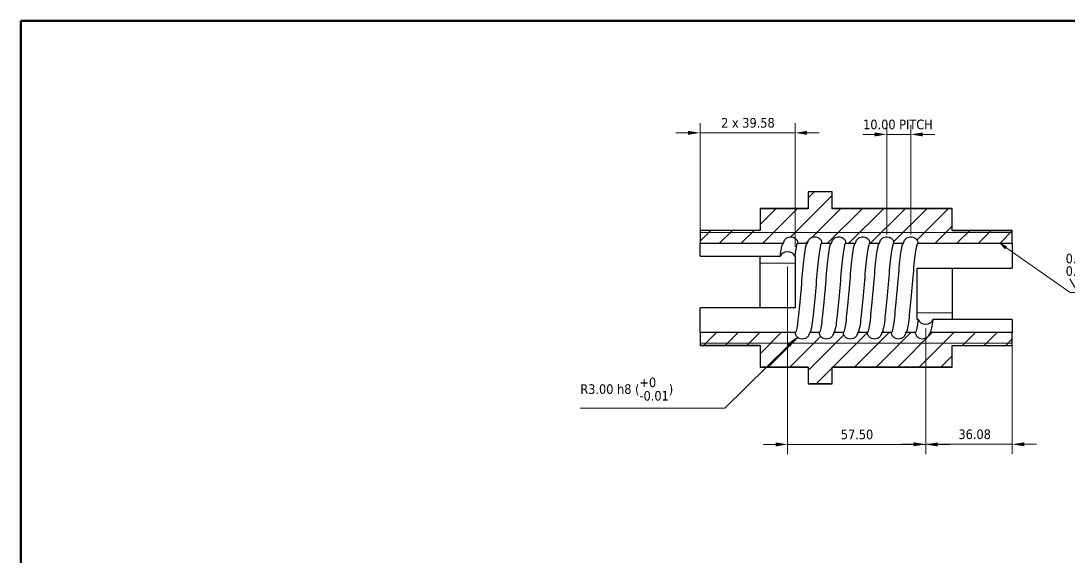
# Model space of a CAD drawing. Header units: millimetres. Extents: x 20 to 3976, y -153 to 574.
# Drawn here: x 20 to 456.3, y 350.8 to 574 of the extents above; entities that cross this region are included whole.
import ezdxf

# ---------------------------------------------------------------- set-up
doc = ezdxf.new("R2010")
doc.units = ezdxf.units.MM
doc.header["$LTSCALE"] = 2
for name, color, linetype, lineweight in [('Border (ISO)', 7, 'Continuous', 50), ('Dimension (ISO)', 7, 'Continuous', 13), ('Hatch (ISO)', 7, 'Continuous', 13), ('Symbol (ISO)', 7, 'Continuous', 13), ('Visible (ISO)', 7, 'Continuous', 25), ('Visible Narrow (ISO)', 7, 'Continuous', 13)]:
    doc.layers.add(name, color=color, linetype=linetype, lineweight=lineweight)
doc.styles.add('Note Text (ISO)', font='tahoma.ttf')
doc.styles.add('Text Style68', font='AIGDT___.TTF')
doc.dimstyles.new('Main Standard', dxfattribs={"dimscale": 2, "dimtxt": 2, "dimasz": 2.5, "dimexe": 2, "dimexo": 2, "dimgap": 1, "dimtad": 1, "dimtih": 1, "dimtoh": 1, "dimrnd": 1e-08, "dimzin": 4, "dimdsep": 46, "dimtxsty": 'Note Text (ISO)', "dimcen": 0.09, "dimdle": 10, "dimclrd": 256, "dimclre": 256, "dimclrt": 256, "dimadec": 0, "dimazin": 3, "dimtfac": 1, "dimtmove": 0, "dimatfit": 3, "dimldrblk": 'Filled-1', "dimfxl": 1, "dimtolj": 1, "dimlwd": -1, "dimlwe": -1, "dimarcsym": 0})

# ---------------------------------------------------------------- blocks, each defined once
blk = doc.blocks.new('Borders 1')
at = {"layer": 'Border (ISO)'}
for p, q in [((10, 287), (410, 287)), ((10, 10), (10, 287))]:
    blk.add_line(p, q, dxfattribs=at)
blk = doc.blocks.new('*D8')
at = {"layer": 'Defpoints', "color": 0, "transparency": 16777216}
for p in [(339.09, 475.77), (396.59, 449.89), (396.59, 397.65)]:
    blk.add_point(p, dxfattribs=at)
at = {"layer": 'Dimension (ISO)', "transparency": 16777216}
for p, q in [((339.09, 471.77), (339.09, 393.65)), ((396.59, 445.89), (396.59, 393.65)), ((334.09, 397.65), (329.09, 397.65)), ((339.09, 397.65), (344.09, 397.65)), ((344.09, 397.65), (391.59, 397.65)), ((396.59, 397.65), (391.59, 397.65)), ((401.59, 397.65), (406.59, 397.65))]:
    blk.add_line(p, q, dxfattribs=at)
for points in [[(334.09, 398.48), (334.09, 396.81), (339.09, 397.65)], [(401.59, 398.48), (401.59, 396.81), (396.59, 397.65)]]:
    blk.add_solid(points, dxfattribs=at)
at = {"layer": 'Dimension (ISO)', "transparency": 16777216, "insert": (361.27, 403.81), "char_height": 4, "attachment_point": 1, "style": 'Note Text (ISO)'}
blk.add_mtext('\\A1;57.50', dxfattribs=at)
blk = doc.blocks.new('Filled-1')
at = {"color": 0}
for p, q in [((0, 0), (-1, 0.167)), ((-1, 0.167), (-1, -0.167)), ((-1, 0), (0, 0)), ((-1, -0.167), (0, 0))]:
    blk.add_line(p, q, dxfattribs=at)
at = {"color": 0, "flags": 128}
blk.add_lwpolyline([(-1, -0.167), (0, 0), (-1, 0.167), (-1, -0.167)], dxfattribs=at)
at = {"color": 0}
blk.add_solid([(-1, -0.167), (0, 0), (-1, 0.167), (-1, -0.167)], dxfattribs=at)
blk = doc.blocks.new('*D9')
at = {"layer": 'Defpoints', "color": 0, "transparency": 16777216}
for p in [(342.24, 527.4), (302.66, 481.43), (342.24, 475.98)]:
    blk.add_point(p, dxfattribs=at)
at = {"layer": 'Dimension (ISO)', "transparency": 16777216}
for p, q in [((302.66, 485.43), (302.66, 531.4)), ((342.24, 479.98), (342.24, 531.4)), ((297.66, 527.4), (292.66, 527.4)), ((302.66, 527.4), (307.66, 527.4)), ((307.66, 527.4), (337.24, 527.4)), ((342.24, 527.4), (337.24, 527.4)), ((347.24, 527.4), (352.24, 527.4))]:
    blk.add_line(p, q, dxfattribs=at)
for points in [[(297.66, 528.23), (297.66, 526.57), (302.66, 527.4)], [(347.24, 528.23), (347.24, 526.57), (342.24, 527.4)]]:
    blk.add_solid(points, dxfattribs=at)
at = {"layer": 'Dimension (ISO)', "transparency": 16777216, "insert": (311.45, 533.58), "char_height": 4, "attachment_point": 1, "style": 'Note Text (ISO)'}
blk.add_mtext('\\A1;\\fTahoma|b0|i0;2 x\\fTahoma|b0|i0; 39.58', dxfattribs=at)
blk = doc.blocks.new('*D20')
at = {"layer": 'Defpoints', "color": 0, "transparency": 16777216}
for p in [(396.59, 449.89), (432.66, 444.23), (432.66, 397.7)]:
    blk.add_point(p, dxfattribs=at)
at = {"layer": 'Dimension (ISO)', "transparency": 16777216}
for p, q in [((396.59, 445.89), (396.59, 393.7)), ((432.66, 440.23), (432.66, 393.7)), ((391.59, 397.7), (386.59, 397.7)), ((396.59, 397.7), (401.59, 397.7)), ((401.59, 397.7), (427.66, 397.7)), ((432.66, 397.7), (427.66, 397.7)), ((437.66, 397.7), (442.66, 397.7))]:
    blk.add_line(p, q, dxfattribs=at)
for points in [[(391.59, 398.54), (391.59, 396.87), (396.59, 397.7)], [(437.66, 398.54), (437.66, 396.87), (432.66, 397.7)]]:
    blk.add_solid(points, dxfattribs=at)
at = {"layer": 'Dimension (ISO)', "transparency": 16777216, "insert": (410.24, 403.89), "char_height": 4, "attachment_point": 1, "style": 'Note Text (ISO)'}
blk.add_mtext('\\A1;36.08', dxfattribs=at)
blk = doc.blocks.new('Surface Texture Identifier1')
at = {"layer": 'Symbol (ISO)'}
for p, q in [((215.01, 239.85), (213.78, 240.71)), ((215.15, 240.05), (213.78, 240.71)), ((213.78, 240.71), (214.86, 239.64)), ((214.86, 239.64), (215.15, 240.05)), ((215.01, 239.85), (228.36, 230.48)), ((229.95, 230.49), (233.64, 236.89)), ((228.33, 233.29), (229.95, 230.49)), ((228.36, 230.48), (231.54, 230.48))]:
    blk.add_line(p, q, dxfattribs=at)
at = {"layer": 'Symbol (ISO)', "flags": 128}
blk.add_lwpolyline([(215.15, 240.05), (213.78, 240.71), (214.86, 239.64), (215.15, 240.05)], dxfattribs=at)
at = {"layer": 'Symbol (ISO)'}
blk.add_solid([(215.15, 240.05), (213.78, 240.71), (214.86, 239.64), (215.15, 240.05)], dxfattribs=at)
at = {"layer": 'Symbol (ISO)', "attachment_point": 7}
for s, insert, char_height, style in [('0.4', (227.43, 236.49), 2, 'Note Text (ISO)'), ('0.2', (227.43, 233.89), 2, 'Note Text (ISO)'), ('b', (232.24, 231.29), 1.2, 'Text Style68')]:
    blk.add_mtext(s, dxfattribs=dict(at, insert=insert, char_height=char_height, style=style))
blk = doc.blocks.new('*D32')
at = {"layer": 'Defpoints', "color": 0, "transparency": 16777216}
for p in [(390.4, 526.74), (380.4, 481.12), (390.4, 481.12)]:
    blk.add_point(p, dxfattribs=at)
at = {"layer": 'Dimension (ISO)', "transparency": 16777216}
for p, q in [((380.4, 485.12), (380.4, 530.74)), ((390.4, 485.12), (390.4, 530.74)), ((375.4, 526.74), (370.4, 526.74)), ((380.4, 526.74), (390.4, 526.74)), ((395.4, 526.74), (400.4, 526.74))]:
    blk.add_line(p, q, dxfattribs=at)
for points in [[(375.4, 527.58), (375.4, 525.91), (380.4, 526.74)], [(395.4, 527.58), (395.4, 525.91), (390.4, 526.74)]]:
    blk.add_solid(points, dxfattribs=at)
at = {"layer": 'Dimension (ISO)', "transparency": 16777216, "insert": (370.55, 532.91), "char_height": 4, "attachment_point": 1, "style": 'Note Text (ISO)'}
blk.add_mtext('\\A1;\\fTahoma|b0|i0;10.00 \\fTahoma|b0|i0;PITCH', dxfattribs=at)
blk = doc.blocks.new('*D36')
at = {"layer": 'Defpoints', "color": 0, "transparency": 16777216}
for p in [(343.14, 442.44), (345.27, 444.54)]:
    blk.add_point(p, dxfattribs=at)
at = {"layer": 'Dimension (ISO)', "transparency": 16777216}
for p, q in [((313.04, 412.74), (339.58, 438.92)), ((252.84, 412.74), (313.04, 412.74))]:
    blk.add_line(p, q, dxfattribs=at)
blk.add_solid([(338.99, 439.52), (340.16, 438.33), (343.14, 442.44)], dxfattribs=at)
at = {"layer": 'Dimension (ISO)', "transparency": 16777216, "insert": (252.84, 425.51), "char_height": 4, "attachment_point": 1, "style": 'Note Text (ISO)'}
blk.add_mtext('\\A1;R3.00 h8 (\\S+0^ -0.01;)', dxfattribs=at)

msp = doc.modelspace()

# ---------------------------------------------------------------- hatches: boundary and pattern name
at = {"layer": 'Hatch (ISO)'}
h = msp.add_hatch(dxfattribs=at)
h.set_pattern_fill('ANSI31', color=256, scale=50.8, style=0)
h.set_pattern_definition([(45, (0, 0), (-4.49013, 4.49013), [])])
edge = h.paths.add_edge_path()
edge.add_line((357.66, 502.8239), (347.66, 502.8239))
edge.add_line((347.66, 502.8239), (347.66, 495.8225))
edge.add_line((347.66, 495.8225), (327.66, 495.8225))
edge.add_line((327.66, 495.8225), (327.66, 486.7844))
edge.add_line((327.66, 486.7844), (302.66, 486.7844))
edge.add_line((302.66, 486.7844), (302.66, 481.4162))
edge.add_line((302.66, 481.4162), (337.4126, 481.4162))
edge.add_spline(control_points=[(337.4126, 481.4162), (337.4418, 481.7165), (337.5161, 482.0108), (337.7503, 482.5668), (337.9086, 482.8254), (338.354, 483.3535), (338.6606, 483.5991), (339.3516, 483.9594), (339.7293, 484.0703), (340.5072, 484.1411), (340.8999, 484.1), (341.6485, 483.8693), (341.9971, 483.6815), (342.6031, 483.1828), (342.8546, 482.8763), (343.2258, 482.1848), (343.3421, 481.8063), (343.3826, 481.4162)], knot_values=[-0.88525654, -0.88525654, -0.88525654, -0.88525654, -0.79471604, -0.79471604, -0.70424015, -0.70424015, -0.58745984, -0.58745984, -0.47044903, -0.47044903, -0.35310264, -0.35310264, -0.23544815, -0.23544815, -0.11765453, -0.11765453, 0, 0, 0, 0], degree=3, periodic=0)
edge.add_line((343.3826, 481.4162), (347.4126, 481.4162))
edge.add_spline(control_points=[(347.4126, 481.4162), (347.4418, 481.7165), (347.5161, 482.0108), (347.7503, 482.5668), (347.9086, 482.8254), (348.354, 483.3535), (348.6606, 483.5991), (349.3516, 483.9594), (349.7293, 484.0703), (350.5072, 484.1411), (350.8999, 484.1), (351.6485, 483.8693), (351.9971, 483.6815), (352.6031, 483.1828), (352.8546, 482.8763), (353.2258, 482.1848), (353.3421, 481.8063), (353.3826, 481.4162)], knot_values=[-0.88525654, -0.88525654, -0.88525654, -0.88525654, -0.79471604, -0.79471604, -0.70424015, -0.70424015, -0.58745984, -0.58745984, -0.47044903, -0.47044903, -0.35310264, -0.35310264, -0.23544815, -0.23544815, -0.11765453, -0.11765453, 0, 0, 0, 0], degree=3, periodic=0)
edge.add_line((353.3826, 481.4162), (357.4126, 481.4162))
edge.add_spline(control_points=[(357.4126, 481.4162), (357.4418, 481.7165), (357.5161, 482.0108), (357.7503, 482.5668), (357.9086, 482.8254), (358.354, 483.3535), (358.6606, 483.5991), (359.3516, 483.9594), (359.7293, 484.0703), (360.5072, 484.1411), (360.8999, 484.1), (361.6485, 483.8693), (361.9971, 483.6815), (362.6031, 483.1828), (362.8546, 482.8763), (363.2258, 482.1848), (363.3421, 481.8063), (363.3826, 481.4162)], knot_values=[-0.88525654, -0.88525654, -0.88525654, -0.88525654, -0.79471604, -0.79471604, -0.70424015, -0.70424015, -0.58745984, -0.58745984, -0.47044903, -0.47044903, -0.35310264, -0.35310264, -0.23544815, -0.23544815, -0.11765453, -0.11765453, 0, 0, 0, 0], degree=3, periodic=0)
edge.add_line((363.3826, 481.4162), (367.4126, 481.4162))
edge.add_spline(control_points=[(367.4126, 481.4162), (367.4418, 481.7165), (367.5161, 482.0108), (367.7503, 482.5668), (367.9086, 482.8254), (368.354, 483.3535), (368.6606, 483.5991), (369.3516, 483.9594), (369.7293, 484.0703), (370.5072, 484.1411), (370.8999, 484.1), (371.6485, 483.8693), (371.9971, 483.6815), (372.6031, 483.1828), (372.8546, 482.8763), (373.2258, 482.1848), (373.3421, 481.8063), (373.3826, 481.4162)], knot_values=[-0.88525654, -0.88525654, -0.88525654, -0.88525654, -0.79471604, -0.79471604, -0.70424015, -0.70424015, -0.58745984, -0.58745984, -0.47044903, -0.47044903, -0.35310264, -0.35310264, -0.23544815, -0.23544815, -0.11765453, -0.11765453, 0, 0, 0, 0], degree=3, periodic=0)
edge.add_line((373.3826, 481.4162), (377.4126, 481.4162))
edge.add_spline(control_points=[(377.4126, 481.4162), (377.4418, 481.7165), (377.5161, 482.0108), (377.7503, 482.5668), (377.9086, 482.8254), (378.354, 483.3535), (378.6606, 483.5991), (379.3516, 483.9594), (379.7293, 484.0703), (380.5072, 484.1411), (380.8999, 484.1), (381.6485, 483.8693), (381.9971, 483.6815), (382.6031, 483.1828), (382.8546, 482.8763), (383.2258, 482.1848), (383.3421, 481.8063), (383.3826, 481.4162)], knot_values=[-0.88525654, -0.88525654, -0.88525654, -0.88525654, -0.79471604, -0.79471604, -0.70424015, -0.70424015, -0.58745984, -0.58745984, -0.47044903, -0.47044903, -0.35310264, -0.35310264, -0.23544815, -0.23544815, -0.11765453, -0.11765453, 0, 0, 0, 0], degree=3, periodic=0)
edge.add_line((383.3826, 481.4162), (387.4126, 481.4162))
edge.add_spline(control_points=[(387.4126, 481.4162), (387.4418, 481.7165), (387.5161, 482.0108), (387.7503, 482.5668), (387.9086, 482.8254), (388.354, 483.3535), (388.6606, 483.5991), (389.3516, 483.9594), (389.7293, 484.0703), (390.5072, 484.1411), (390.8999, 484.1), (391.6485, 483.8693), (391.9971, 483.6815), (392.6031, 483.1828), (392.8546, 482.8763), (393.2258, 482.1848), (393.3421, 481.8063), (393.3826, 481.4162)], knot_values=[-0.88525654, -0.88525654, -0.88525654, -0.88525654, -0.79471604, -0.79471604, -0.70424015, -0.70424015, -0.58745984, -0.58745984, -0.47044903, -0.47044903, -0.35310264, -0.35310264, -0.23544815, -0.23544815, -0.11765453, -0.11765453, 0, 0, 0, 0], degree=3, periodic=0)
edge.add_line((393.3826, 481.4162), (432.66, 481.4162))
edge.add_line((432.66, 481.4162), (432.66, 486.7844))
edge.add_line((432.66, 486.7844), (407.66, 486.7844))
edge.add_line((407.66, 486.7844), (407.66, 495.8225))
edge.add_line((407.66, 495.8225), (357.66, 495.8225))
edge.add_line((357.66, 495.8225), (357.66, 502.8239))
edge = h.paths.add_edge_path()
edge.add_line((347.66, 422.8372), (357.66, 422.8372))
edge.add_line((357.66, 422.8372), (357.66, 429.8387))
edge.add_line((357.66, 429.8387), (407.66, 429.8387))
edge.add_line((407.66, 429.8387), (407.66, 438.8767))
edge.add_line((407.66, 438.8767), (432.66, 438.8767))
edge.add_line((432.66, 438.8767), (432.66, 444.2449))
edge.add_line((432.66, 444.2449), (398.2574, 444.2449))
edge.add_spline(control_points=[(398.2574, 444.2449), (398.2231, 443.8913), (398.1261, 443.5466), (397.8011, 442.8769), (397.5645, 442.5634), (396.9842, 442.0445), (396.6459, 441.8442), (395.9107, 441.5842), (395.5208, 441.5274), (394.7398, 441.5664), (394.3563, 441.6623), (393.6469, 441.996), (393.3278, 442.2309), (392.7976, 442.8099), (392.5915, 443.1485), (392.37, 443.7517), (392.3133, 443.9963), (392.2875, 444.2449)], knot_values=[-0.88530356, -0.88530356, -0.88530356, -0.88530356, -0.77870423, -0.77870423, -0.66196408, -0.66196408, -0.54511825, -0.54511825, -0.42799011, -0.42799011, -0.31052004, -0.31052004, -0.19278696, -0.19278696, -0.07500658, -0.07500658, 0, 0, 0, 0], degree=3, periodic=0)
edge.add_line((392.2875, 444.2449), (388.2574, 444.2449))
edge.add_spline(control_points=[(388.2574, 444.2449), (388.2231, 443.8913), (388.1261, 443.5466), (387.8011, 442.8769), (387.5645, 442.5634), (386.9842, 442.0445), (386.6459, 441.8442), (385.9107, 441.5842), (385.5208, 441.5274), (384.7398, 441.5664), (384.3563, 441.6623), (383.6469, 441.996), (383.3278, 442.2309), (382.7976, 442.8099), (382.5915, 443.1485), (382.37, 443.7517), (382.3133, 443.9963), (382.2875, 444.2449)], knot_values=[-0.88530356, -0.88530356, -0.88530356, -0.88530356, -0.77870423, -0.77870423, -0.66196408, -0.66196408, -0.54511825, -0.54511825, -0.42799011, -0.42799011, -0.31052004, -0.31052004, -0.19278696, -0.19278696, -0.07500658, -0.07500658, 0, 0, 0, 0], degree=3, periodic=0)
edge.add_line((382.2875, 444.2449), (378.2574, 444.2449))
edge.add_spline(control_points=[(378.2574, 444.2449), (378.2231, 443.8913), (378.1261, 443.5466), (377.8011, 442.8769), (377.5645, 442.5634), (376.9842, 442.0445), (376.6459, 441.8442), (375.9107, 441.5842), (375.5208, 441.5274), (374.7398, 441.5664), (374.3563, 441.6623), (373.6469, 441.996), (373.3278, 442.2309), (372.7976, 442.8099), (372.5915, 443.1485), (372.37, 443.7517), (372.3133, 443.9963), (372.2875, 444.2449)], knot_values=[-0.88530356, -0.88530356, -0.88530356, -0.88530356, -0.77870423, -0.77870423, -0.66196408, -0.66196408, -0.54511825, -0.54511825, -0.42799011, -0.42799011, -0.31052004, -0.31052004, -0.19278696, -0.19278696, -0.07500658, -0.07500658, 0, 0, 0, 0], degree=3, periodic=0)
edge.add_line((372.2875, 444.2449), (368.2574, 444.2449))
edge.add_spline(control_points=[(368.2574, 444.2449), (368.2231, 443.8913), (368.1261, 443.5466), (367.8011, 442.8769), (367.5645, 442.5634), (366.9842, 442.0445), (366.6459, 441.8442), (365.9107, 441.5842), (365.5208, 441.5274), (364.7398, 441.5664), (364.3563, 441.6623), (363.6469, 441.996), (363.3278, 442.2309), (362.7976, 442.8099), (362.5915, 443.1485), (362.37, 443.7517), (362.3133, 443.9963), (362.2875, 444.2449)], knot_values=[-0.88530356, -0.88530356, -0.88530356, -0.88530356, -0.77870423, -0.77870423, -0.66196408, -0.66196408, -0.54511825, -0.54511825, -0.42799011, -0.42799011, -0.31052004, -0.31052004, -0.19278696, -0.19278696, -0.07500658, -0.07500658, 0, 0, 0, 0], degree=3, periodic=0)
edge.add_line((362.2875, 444.2449), (358.2574, 444.2449))
edge.add_spline(control_points=[(358.2574, 444.2449), (358.2231, 443.8913), (358.1261, 443.5466), (357.8011, 442.8769), (357.5645, 442.5634), (356.9842, 442.0445), (356.6459, 441.8442), (355.9107, 441.5842), (355.5208, 441.5274), (354.7398, 441.5664), (354.3563, 441.6623), (353.6469, 441.996), (353.3278, 442.2309), (352.7976, 442.8099), (352.5915, 443.1485), (352.37, 443.7517), (352.3133, 443.9963), (352.2875, 444.2449)], knot_values=[-0.88530356, -0.88530356, -0.88530356, -0.88530356, -0.77870423, -0.77870423, -0.66196408, -0.66196408, -0.54511825, -0.54511825, -0.42799011, -0.42799011, -0.31052004, -0.31052004, -0.19278696, -0.19278696, -0.07500658, -0.07500658, 0, 0, 0, 0], degree=3, periodic=0)
edge.add_line((352.2875, 444.2449), (348.2574, 444.2449))
edge.add_spline(control_points=[(348.2574, 444.2449), (348.2231, 443.8913), (348.1261, 443.5466), (347.8011, 442.8769), (347.5645, 442.5634), (346.9842, 442.0445), (346.6459, 441.8442), (345.9107, 441.5842), (345.5208, 441.5274), (344.7398, 441.5664), (344.3563, 441.6623), (343.6469, 441.996), (343.3278, 442.2309), (342.7976, 442.8099), (342.5915, 443.1485), (342.37, 443.7517), (342.3133, 443.9963), (342.2875, 444.2449)], knot_values=[-0.88530356, -0.88530356, -0.88530356, -0.88530356, -0.77870423, -0.77870423, -0.66196408, -0.66196408, -0.54511825, -0.54511825, -0.42799011, -0.42799011, -0.31052004, -0.31052004, -0.19278696, -0.19278696, -0.07500658, -0.07500658, 0, 0, 0, 0], degree=3, periodic=0)
edge.add_line((342.2875, 444.2449), (302.66, 444.2449))
edge.add_line((302.66, 444.2449), (302.66, 438.8767))
edge.add_line((302.66, 438.8767), (327.66, 438.8767))
edge.add_line((327.66, 438.8767), (327.66, 429.8387))
edge.add_line((327.66, 429.8387), (347.66, 429.8387))
edge.add_line((347.66, 429.8387), (347.66, 422.8372))

# ---------------------------------------------------------------- linework, layer by layer
at = {"layer": 'Visible (ISO)'}
for p, q in [((347.66, 502.8306), (347.66, 502.8239)), ((357.66, 502.8306), (347.66, 502.8306)), ((357.66, 502.8239), (347.66, 502.8239)), ((347.66, 502.8239), (347.66, 495.8225)), ((357.66, 502.8239), (357.66, 502.8306)), ((357.66, 495.8225), (357.66, 502.8239)), ((327.66, 495.8306), (327.66, 495.8225)), ((347.66, 495.8306), (327.66, 495.8306)), ((347.66, 495.8225), (327.66, 495.8225)), ((327.66, 495.8225), (327.66, 486.7844)), ((407.66, 495.8306), (357.66, 495.8306)), ((407.66, 495.8225), (357.66, 495.8225)), ((407.66, 495.8225), (407.66, 495.8306)), ((407.66, 486.7844), (407.66, 495.8225)), ((302.66, 486.7956), (302.66, 486.7844)), ((327.66, 486.7956), (302.66, 486.7956)), ((327.66, 486.7844), (302.66, 486.7844)), ((302.66, 486.7844), (302.66, 481.4162)), ((407.66, 486.7956), (432.66, 486.7956)), ((432.66, 486.7844), (407.66, 486.7844)), ((432.66, 486.7844), (432.66, 486.7956)), ((432.66, 481.4162), (432.66, 486.7844)), ((302.66, 481.4162), (337.4126, 481.4162)), ((302.66, 475.9827), (302.66, 481.4162)), ((343.3826, 481.4162), (347.4126, 481.4162)), ((353.3826, 481.4162), (357.4126, 481.4162)), ((363.3826, 481.4162), (367.4126, 481.4162)), ((373.3826, 481.4162), (377.4126, 481.4162)), ((383.3826, 481.4162), (387.4126, 481.4162)), ((393.3826, 481.4162), (432.66, 481.4162)), ((432.66, 481.4162), (432.66, 471.0746)), ((302.66, 475.9827), (336.1, 475.9827)), ((327.66, 465.659), (327.66, 475.9827)), ((342.07, 475.9827), (342.235, 475.9827)), ((342.235, 475.9827), (342.235, 454.5866)), ((393.085, 449.6784), (393.085, 471.0746)), ((393.085, 471.0746), (432.66, 471.0746)), ((407.66, 471.0746), (407.66, 466.0746)), ((327.66, 462.8306), (327.66, 465.659)), ((327.66, 459.5866), (327.66, 462.8306)), ((407.66, 466.0746), (407.66, 462.8306)), ((407.66, 462.8306), (407.66, 460.0021)), ((327.66, 454.5866), (327.66, 459.5866)), ((407.66, 460.0021), (407.66, 449.6784)), ((342.235, 454.5866), (302.66, 454.5866)), ((302.66, 444.2449), (302.66, 454.5866)), ((393.6, 449.6784), (393.085, 449.6784)), ((432.66, 449.6784), (399.57, 449.6784)), ((432.66, 449.6784), (432.66, 444.2449)), ((342.2875, 444.2449), (302.66, 444.2449)), ((302.66, 444.2449), (302.66, 438.8767)), ((352.2875, 444.2449), (348.2574, 444.2449)), ((362.2875, 444.2449), (358.2574, 444.2449)), ((372.2875, 444.2449), (368.2574, 444.2449)), ((382.2875, 444.2449), (378.2574, 444.2449)), ((392.2875, 444.2449), (388.2574, 444.2449)), ((432.66, 444.2449), (398.2574, 444.2449)), ((432.66, 438.8767), (432.66, 444.2449)), ((302.66, 438.8767), (327.66, 438.8767)), ((302.66, 438.8767), (302.66, 438.8656)), ((327.66, 438.8656), (302.66, 438.8656)), ((327.66, 438.8767), (327.66, 429.8387)), ((407.66, 429.8387), (407.66, 438.8767)), ((407.66, 438.8767), (432.66, 438.8767)), ((407.66, 438.8656), (432.66, 438.8656)), ((432.66, 438.8656), (432.66, 438.8767)), ((327.66, 429.8387), (347.66, 429.8387)), ((327.66, 429.8387), (327.66, 429.8306)), ((347.66, 429.8306), (327.66, 429.8306)), ((347.66, 429.8387), (347.66, 422.8372)), ((357.66, 422.8372), (357.66, 429.8387)), ((357.66, 429.8387), (407.66, 429.8387)), ((407.66, 429.8306), (357.66, 429.8306)), ((407.66, 429.8306), (407.66, 429.8387)), ((347.66, 422.8372), (357.66, 422.8372)), ((347.66, 422.8372), (347.66, 422.8306)), ((357.66, 422.8306), (347.66, 422.8306)), ((357.66, 422.8306), (357.66, 422.8372))]:
    msp.add_line(p, q, dxfattribs=at)
for centre, start_param, end_param in [((339.085, 475.7706), 3.24176007, 6.18301789), ((396.585, 449.8905), 0.10016742, 3.04142523)]:
    msp.add_ellipse(centre, major_axis=(-3, 0), ratio=0.70710678, start_param=start_param, end_param=end_param, dxfattribs=at)
for points, knots in [([(336.1, 475.9827), (336.4412, 478.8021), (336.7824, 480.6771), (337.1236, 481.2426), (337.1782, 481.3331), (337.2328, 481.391), (337.2875, 481.4161)], [-36.128315516, -36.128315516, -36.128315516, -36.128315516, -35.485214934, -35.485214934, -35.485214934, -35.382244865, -35.382244865, -35.382244865, -35.382244865]), ([(337.4126, 481.4162), (337.4418, 481.7165), (337.5161, 482.0108), (337.7503, 482.5668), (337.9086, 482.8254), (338.354, 483.3535), (338.6606, 483.5991), (339.3516, 483.9594), (339.7293, 484.0703), (340.5072, 484.1411), (340.8999, 484.1), (341.6485, 483.8693), (341.9971, 483.6815), (342.6031, 483.1828), (342.8546, 482.8763), (343.2258, 482.1848), (343.3421, 481.8063), (343.3826, 481.4162)], [-0.885256536, -0.885256536, -0.885256536, -0.885256536, -0.794716044, -0.794716044, -0.70424015, -0.70424015, -0.58745984, -0.58745984, -0.470449033, -0.470449033, -0.353102638, -0.353102638, -0.235448155, -0.235448155, -0.11765453, -0.11765453, 0, 0, 0, 0]), ([(343.3826, 481.4162), (343.0417, 481.5728), (342.7009, 480.4083), (342.3601, 478.1489), (342.3184, 477.8726), (342.2767, 477.5805), (342.235, 477.2735)], [35.303589841, 35.303589841, 35.303589841, 35.303589841, 35.946043706, 35.946043706, 35.946043706, 36.024619278, 36.024619278, 36.024619278, 36.024619278]), ([(342.2875, 444.2449), (342.6286, 444.0882), (342.9697, 445.2548), (343.3108, 447.5177), (343.6541, 449.795), (343.9974, 453.1703), (344.3406, 456.9785), (344.6824, 460.7692), (345.0241, 464.9673), (345.3658, 468.753), (345.7091, 472.556), (346.0523, 475.9209), (346.3956, 478.1851), (346.6929, 480.1459), (346.9902, 481.2722), (347.2875, 481.4147)], [-32.24065221, -32.24065221, -32.24065221, -32.24065221, -31.59768104, -31.59768104, -31.59768104, -30.95059409, -30.95059409, -30.95059409, -30.30647703, -30.30647703, -30.30647703, -29.65941712, -29.65941712, -29.65941712, -29.09905956, -29.09905956, -29.09905956, -29.09905956]), ([(347.4126, 481.4162), (347.4418, 481.7165), (347.5161, 482.0108), (347.7503, 482.5668), (347.9086, 482.8254), (348.354, 483.3535), (348.6606, 483.5991), (349.3516, 483.9594), (349.7293, 484.0703), (350.5072, 484.1411), (350.8999, 484.1), (351.6485, 483.8693), (351.9971, 483.6815), (352.6031, 483.1828), (352.8546, 482.8763), (353.2258, 482.1848), (353.3421, 481.8063), (353.3826, 481.4162)], [-0.885256536, -0.885256536, -0.885256536, -0.885256536, -0.794716044, -0.794716044, -0.70424015, -0.70424015, -0.58745984, -0.58745984, -0.470449033, -0.470449033, -0.353102638, -0.353102638, -0.235448155, -0.235448155, -0.11765453, -0.11765453, 0, 0, 0, 0]), ([(353.3826, 481.4162), (353.0415, 481.5729), (352.7003, 480.4063), (352.3592, 478.1434), (352.016, 475.8661), (351.6727, 472.4909), (351.3294, 468.6827), (350.9877, 464.8919), (350.6459, 460.6938), (350.3042, 456.9081), (349.961, 453.1052), (349.6177, 449.7402), (349.2744, 447.476), (348.9771, 445.5152), (348.6798, 444.3889), (348.3826, 444.2464)], [29.02040453, 29.02040453, 29.02040453, 29.02040453, 29.6633757, 29.6633757, 29.6633757, 30.31046265, 30.31046265, 30.31046265, 30.95457971, 30.95457971, 30.95457971, 31.60163963, 31.60163963, 31.60163963, 32.16199719, 32.16199719, 32.16199719, 32.16199719]), ([(352.2875, 444.2449), (352.6286, 444.0882), (352.9697, 445.2548), (353.3108, 447.5177), (353.6541, 449.795), (353.9974, 453.1703), (354.3406, 456.9785), (354.6824, 460.7692), (355.0241, 464.9673), (355.3658, 468.753), (355.7091, 472.556), (356.0523, 475.9209), (356.3956, 478.1851), (356.6929, 480.1459), (356.9902, 481.2722), (357.2875, 481.4147)], [-25.9574669, -25.9574669, -25.9574669, -25.9574669, -25.31449574, -25.31449574, -25.31449574, -24.66740878, -24.66740878, -24.66740878, -24.02329172, -24.02329172, -24.02329172, -23.37623181, -23.37623181, -23.37623181, -22.81587425, -22.81587425, -22.81587425, -22.81587425]), ([(357.4126, 481.4162), (357.4418, 481.7165), (357.5161, 482.0108), (357.7503, 482.5668), (357.9086, 482.8254), (358.354, 483.3535), (358.6606, 483.5991), (359.3516, 483.9594), (359.7293, 484.0703), (360.5072, 484.1411), (360.8999, 484.1), (361.6485, 483.8693), (361.9971, 483.6815), (362.6031, 483.1828), (362.8546, 482.8763), (363.2258, 482.1848), (363.3421, 481.8063), (363.3826, 481.4162)], [-0.885256536, -0.885256536, -0.885256536, -0.885256536, -0.794716044, -0.794716044, -0.70424015, -0.70424015, -0.58745984, -0.58745984, -0.470449033, -0.470449033, -0.353102638, -0.353102638, -0.235448155, -0.235448155, -0.11765453, -0.11765453, 0, 0, 0, 0]), ([(363.3826, 481.4162), (363.0415, 481.5729), (362.7003, 480.4063), (362.3592, 478.1434), (362.016, 475.8661), (361.6727, 472.4909), (361.3294, 468.6827), (360.9877, 464.8919), (360.6459, 460.6938), (360.3042, 456.9081), (359.961, 453.1052), (359.6177, 449.7402), (359.2744, 447.476), (358.9771, 445.5152), (358.6798, 444.3889), (358.3826, 444.2464)], [22.73721923, 22.73721923, 22.73721923, 22.73721923, 23.38019039, 23.38019039, 23.38019039, 24.02727735, 24.02727735, 24.02727735, 24.67139441, 24.67139441, 24.67139441, 25.31845432, 25.31845432, 25.31845432, 25.87881188, 25.87881188, 25.87881188, 25.87881188]), ([(362.2875, 444.2449), (362.6286, 444.0882), (362.9697, 445.2548), (363.3108, 447.5177), (363.6541, 449.795), (363.9974, 453.1703), (364.3406, 456.9785), (364.6824, 460.7692), (365.0241, 464.9673), (365.3658, 468.753), (365.7091, 472.556), (366.0523, 475.9209), (366.3956, 478.1851), (366.6929, 480.1459), (366.9902, 481.2722), (367.2875, 481.4147)], [-19.6742816, -19.6742816, -19.6742816, -19.6742816, -19.03131043, -19.03131043, -19.03131043, -18.38422348, -18.38422348, -18.38422348, -17.74010642, -17.74010642, -17.74010642, -17.0930465, -17.0930465, -17.0930465, -16.53268894, -16.53268894, -16.53268894, -16.53268894]), ([(367.4126, 481.4162), (367.4418, 481.7165), (367.5161, 482.0108), (367.7503, 482.5668), (367.9086, 482.8254), (368.354, 483.3535), (368.6606, 483.5991), (369.3516, 483.9594), (369.7293, 484.0703), (370.5072, 484.1411), (370.8999, 484.1), (371.6485, 483.8693), (371.9971, 483.6815), (372.6031, 483.1828), (372.8546, 482.8763), (373.2258, 482.1848), (373.3421, 481.8063), (373.3826, 481.4162)], [-0.885256536, -0.885256536, -0.885256536, -0.885256536, -0.794716044, -0.794716044, -0.70424015, -0.70424015, -0.58745984, -0.58745984, -0.470449033, -0.470449033, -0.353102638, -0.353102638, -0.235448155, -0.235448155, -0.11765453, -0.11765453, 0, 0, 0, 0]), ([(373.3826, 481.4162), (373.0415, 481.5729), (372.7003, 480.4063), (372.3592, 478.1434), (372.016, 475.8661), (371.6727, 472.4909), (371.3294, 468.6827), (370.9877, 464.8919), (370.6459, 460.6938), (370.3042, 456.9081), (369.961, 453.1052), (369.6177, 449.7402), (369.2744, 447.476), (368.9771, 445.5152), (368.6798, 444.3889), (368.3826, 444.2464)], [16.45403392, 16.45403392, 16.45403392, 16.45403392, 17.09700509, 17.09700509, 17.09700509, 17.74409204, 17.74409204, 17.74409204, 18.3882091, 18.3882091, 18.3882091, 19.03526902, 19.03526902, 19.03526902, 19.59562657, 19.59562657, 19.59562657, 19.59562657]), ([(372.2875, 444.2449), (372.6286, 444.0882), (372.9697, 445.2548), (373.3108, 447.5177), (373.6541, 449.795), (373.9974, 453.1703), (374.3406, 456.9785), (374.6824, 460.7692), (375.0241, 464.9673), (375.3658, 468.753), (375.7091, 472.556), (376.0523, 475.9209), (376.3956, 478.1851), (376.6929, 480.1459), (376.9902, 481.2722), (377.2875, 481.4147)], [-13.39109629, -13.39109629, -13.39109629, -13.39109629, -12.74812512, -12.74812512, -12.74812512, -12.10103817, -12.10103817, -12.10103817, -11.45692111, -11.45692111, -11.45692111, -10.80986119, -10.80986119, -10.80986119, -10.24950364, -10.24950364, -10.24950364, -10.24950364]), ([(377.4126, 481.4162), (377.4418, 481.7165), (377.5161, 482.0108), (377.7503, 482.5668), (377.9086, 482.8254), (378.354, 483.3535), (378.6606, 483.5991), (379.3516, 483.9594), (379.7293, 484.0703), (380.5072, 484.1411), (380.8999, 484.1), (381.6485, 483.8693), (381.9971, 483.6815), (382.6031, 483.1828), (382.8546, 482.8763), (383.2258, 482.1848), (383.3421, 481.8063), (383.3826, 481.4162)], [-0.885256536, -0.885256536, -0.885256536, -0.885256536, -0.794716044, -0.794716044, -0.70424015, -0.70424015, -0.58745984, -0.58745984, -0.470449033, -0.470449033, -0.353102638, -0.353102638, -0.235448155, -0.235448155, -0.11765453, -0.11765453, 0, 0, 0, 0]), ([(383.3826, 481.4162), (383.0415, 481.5729), (382.7003, 480.4063), (382.3592, 478.1434), (382.016, 475.8661), (381.6727, 472.4909), (381.3294, 468.6827), (380.9877, 464.8919), (380.6459, 460.6938), (380.3042, 456.9081), (379.961, 453.1052), (379.6177, 449.7402), (379.2744, 447.476), (378.9771, 445.5152), (378.6798, 444.3889), (378.3826, 444.2464)], [10.17084861, 10.17084861, 10.17084861, 10.17084861, 10.81381978, 10.81381978, 10.81381978, 11.46090673, 11.46090673, 11.46090673, 12.10502379, 12.10502379, 12.10502379, 12.75208371, 12.75208371, 12.75208371, 13.31244127, 13.31244127, 13.31244127, 13.31244127]), ([(382.2875, 444.2449), (382.6286, 444.0882), (382.9697, 445.2548), (383.3108, 447.5177), (383.6541, 449.795), (383.9974, 453.1703), (384.3406, 456.9785), (384.6824, 460.7692), (385.0241, 464.9673), (385.3658, 468.753), (385.7091, 472.556), (386.0523, 475.9209), (386.3956, 478.1851), (386.6929, 480.1459), (386.9902, 481.2722), (387.2875, 481.4147)], [-7.10791098, -7.10791098, -7.10791098, -7.10791098, -6.46493982, -6.46493982, -6.46493982, -5.81785286, -5.81785286, -5.81785286, -5.1737358, -5.1737358, -5.1737358, -4.52667589, -4.52667589, -4.52667589, -3.96631833, -3.96631833, -3.96631833, -3.96631833]), ([(387.4126, 481.4162), (387.4418, 481.7165), (387.5161, 482.0108), (387.7503, 482.5668), (387.9086, 482.8254), (388.354, 483.3535), (388.6606, 483.5991), (389.3516, 483.9594), (389.7293, 484.0703), (390.5072, 484.1411), (390.8999, 484.1), (391.6485, 483.8693), (391.9971, 483.6815), (392.6031, 483.1828), (392.8546, 482.8763), (393.2258, 482.1848), (393.3421, 481.8063), (393.3826, 481.4162)], [-0.885256536, -0.885256536, -0.885256536, -0.885256536, -0.794716044, -0.794716044, -0.70424015, -0.70424015, -0.58745984, -0.58745984, -0.470449033, -0.470449033, -0.353102638, -0.353102638, -0.235448155, -0.235448155, -0.11765453, -0.11765453, 0, 0, 0, 0]), ([(393.3826, 481.4162), (393.0415, 481.5729), (392.7003, 480.4063), (392.3592, 478.1434), (392.016, 475.8661), (391.6727, 472.4909), (391.3294, 468.6827), (390.9877, 464.8919), (390.6459, 460.6938), (390.3042, 456.9081), (389.961, 453.1052), (389.6177, 449.7402), (389.2744, 447.476), (388.9771, 445.5152), (388.6798, 444.3889), (388.3826, 444.2464)], [3.88766331, 3.88766331, 3.88766331, 3.88766331, 4.53063447, 4.53063447, 4.53063447, 5.17772143, 5.17772143, 5.17772143, 5.82183849, 5.82183849, 5.82183849, 6.4688984, 6.4688984, 6.4688984, 7.02925596, 7.02925596, 7.02925596, 7.02925596]), ([(392.2875, 444.2449), (392.6286, 444.0882), (392.9698, 445.2553), (393.311, 447.5191), (393.4073, 448.1584), (393.5037, 448.8821), (393.6, 449.6784)], [-0.824725675, -0.824725675, -0.824725675, -0.824725675, -0.181625094, -0.181625094, -0.181625094, 0, 0, 0, 0]), ([(399.57, 449.6784), (399.2288, 446.859), (398.8876, 444.984), (398.5464, 444.4186), (398.4918, 444.328), (398.4372, 444.2701), (398.3826, 444.245)], [0, 0, 0, 0, 0.643100582, 0.643100582, 0.643100582, 0.746070651, 0.746070651, 0.746070651, 0.746070651]), ([(348.2574, 444.2449), (348.2231, 443.8913), (348.1261, 443.5466), (347.8011, 442.8769), (347.5645, 442.5634), (346.9842, 442.0445), (346.6459, 441.8442), (345.9107, 441.5842), (345.5208, 441.5274), (344.7398, 441.5664), (344.3563, 441.6623), (343.6469, 441.996), (343.3278, 442.2309), (342.7976, 442.8099), (342.5915, 443.1485), (342.37, 443.7517), (342.3133, 443.9963), (342.2875, 444.2449)], [-0.88530356, -0.88530356, -0.88530356, -0.88530356, -0.77870423, -0.77870423, -0.661964084, -0.661964084, -0.545118255, -0.545118255, -0.427990108, -0.427990108, -0.310520042, -0.310520042, -0.192786964, -0.192786964, -0.075006581, -0.075006581, 0, 0, 0, 0]), ([(358.2574, 444.2449), (358.2231, 443.8913), (358.1261, 443.5466), (357.8011, 442.8769), (357.5645, 442.5634), (356.9842, 442.0445), (356.6459, 441.8442), (355.9107, 441.5842), (355.5208, 441.5274), (354.7398, 441.5664), (354.3563, 441.6623), (353.6469, 441.996), (353.3278, 442.2309), (352.7976, 442.8099), (352.5915, 443.1485), (352.37, 443.7517), (352.3133, 443.9963), (352.2875, 444.2449)], [-0.88530356, -0.88530356, -0.88530356, -0.88530356, -0.77870423, -0.77870423, -0.661964084, -0.661964084, -0.545118255, -0.545118255, -0.427990108, -0.427990108, -0.310520042, -0.310520042, -0.192786964, -0.192786964, -0.075006581, -0.075006581, 0, 0, 0, 0]), ([(368.2574, 444.2449), (368.2231, 443.8913), (368.1261, 443.5466), (367.8011, 442.8769), (367.5645, 442.5634), (366.9842, 442.0445), (366.6459, 441.8442), (365.9107, 441.5842), (365.5208, 441.5274), (364.7398, 441.5664), (364.3563, 441.6623), (363.6469, 441.996), (363.3278, 442.2309), (362.7976, 442.8099), (362.5915, 443.1485), (362.37, 443.7517), (362.3133, 443.9963), (362.2875, 444.2449)], [-0.88530356, -0.88530356, -0.88530356, -0.88530356, -0.77870423, -0.77870423, -0.661964084, -0.661964084, -0.545118255, -0.545118255, -0.427990108, -0.427990108, -0.310520042, -0.310520042, -0.192786964, -0.192786964, -0.075006581, -0.075006581, 0, 0, 0, 0]), ([(378.2574, 444.2449), (378.2231, 443.8913), (378.1261, 443.5466), (377.8011, 442.8769), (377.5645, 442.5634), (376.9842, 442.0445), (376.6459, 441.8442), (375.9107, 441.5842), (375.5208, 441.5274), (374.7398, 441.5664), (374.3563, 441.6623), (373.6469, 441.996), (373.3278, 442.2309), (372.7976, 442.8099), (372.5915, 443.1485), (372.37, 443.7517), (372.3133, 443.9963), (372.2875, 444.2449)], [-0.88530356, -0.88530356, -0.88530356, -0.88530356, -0.77870423, -0.77870423, -0.661964084, -0.661964084, -0.545118255, -0.545118255, -0.427990108, -0.427990108, -0.310520042, -0.310520042, -0.192786964, -0.192786964, -0.075006581, -0.075006581, 0, 0, 0, 0]), ([(388.2574, 444.2449), (388.2231, 443.8913), (388.1261, 443.5466), (387.8011, 442.8769), (387.5645, 442.5634), (386.9842, 442.0445), (386.6459, 441.8442), (385.9107, 441.5842), (385.5208, 441.5274), (384.7398, 441.5664), (384.3563, 441.6623), (383.6469, 441.996), (383.3278, 442.2309), (382.7976, 442.8099), (382.5915, 443.1485), (382.37, 443.7517), (382.3133, 443.9963), (382.2875, 444.2449)], [-0.88530356, -0.88530356, -0.88530356, -0.88530356, -0.77870423, -0.77870423, -0.661964084, -0.661964084, -0.545118255, -0.545118255, -0.427990108, -0.427990108, -0.310520042, -0.310520042, -0.192786964, -0.192786964, -0.075006581, -0.075006581, 0, 0, 0, 0]), ([(398.2574, 444.2449), (398.2231, 443.8913), (398.1261, 443.5466), (397.8011, 442.8769), (397.5645, 442.5634), (396.9842, 442.0445), (396.6459, 441.8442), (395.9107, 441.5842), (395.5208, 441.5274), (394.7398, 441.5664), (394.3563, 441.6623), (393.6469, 441.996), (393.3278, 442.2309), (392.7976, 442.8099), (392.5915, 443.1485), (392.37, 443.7517), (392.3133, 443.9963), (392.2875, 444.2449)], [-0.88530356, -0.88530356, -0.88530356, -0.88530356, -0.77870423, -0.77870423, -0.661964084, -0.661964084, -0.545118255, -0.545118255, -0.427990108, -0.427990108, -0.310520042, -0.310520042, -0.192786964, -0.192786964, -0.075006581, -0.075006581, 0, 0, 0, 0])]:
    msp.add_open_spline(points, degree=3, knots=knots, dxfattribs=at)
msp.add_open_spline([(342.235, 477.2735), (342.18, 476.8684), (342.125, 476.4374), (342.07, 475.9827)], degree=3, dxfattribs=at)
at = {"layer": 'Visible Narrow (ISO)'}
for p, q in [((432.66, 485.8844), (302.66, 485.8844)), ((432.66, 485.8728), (302.66, 485.8728)), ((327.66, 473.1945), (342.235, 473.1945)), ((407.66, 452.4666), (393.085, 452.4666)), ((302.66, 439.7883), (432.66, 439.7883)), ((302.66, 439.7767), (432.66, 439.7767))]:
    msp.add_line(p, q, dxfattribs=at)

# ---------------------------------------------------------------- block references
at = {"xscale": 2, "yscale": 2, "zscale": 2}
msp.add_blockref('Borders 1', (0, 0), dxfattribs=at)
at = {"layer": 'Symbol (ISO)', "xscale": 2, "yscale": 2, "zscale": 2}
msp.add_blockref('Surface Texture Identifier1', (0, 0), dxfattribs=at)

# ---------------------------------------------------------------- dimensions: what is measured, and where the dimension line sits
at = {"layer": 'Dimension (ISO)'}
for base, p1, p2, text, override, picture, middle in [((342.2350083397, 527.3989155217), (302.6600083397, 481.4305604099), (342.2350083397, 475.98274654), '\\fTahoma|b0|i0;2 x\\fTahoma|b0|i0; <>', {"dimgap": 1, "dimtih": 0, "dimtoh": 0, "dimdec": 2, "dimtol": 0, "dimlim": 0, "dimtp": 0, "dimtm": 0, "dimtdec": 2, "dimtofl": 0}, '*D9', (322.6225083397, 527.3989155217)), ((390.3976, 526.7435), (380.3976, 481.1188), (390.3976, 481.1188), '\\fTahoma|b0|i0;<> \\fTahoma|b0|i0;PITCH', {"dimgap": 1, "dimtih": 0, "dimtoh": 0, "dimdec": 2, "dimtol": 0, "dimlim": 0, "dimtp": 0, "dimtm": 0, "dimtdec": 2, "dimtofl": 1, "dimatfit": 1}, '*D32', (385.3976, 526.7435))]:
    dim = msp.add_linear_dim(base=base, p1=p1, p2=p2, angle=180, text=text, dimstyle='Main Standard', override=override, dxfattribs=at)
    dim.commit()
    dim.dimension.update_dxf_attribs({"geometry": picture, "text_midpoint": middle, "dimtype": 160})
dim = msp.add_linear_dim(base=(396.585, 397.647), p1=(339.085, 475.7706), p2=(396.585, 449.8905), angle=180, dimstyle='Main Standard', override={"dimgap": 1, "dimtih": 0, "dimtoh": 0, "dimdec": 2, "dimtol": 0, "dimlim": 0, "dimtp": 0, "dimtm": 0, "dimtdec": 2, "dimtofl": 0}, dxfattribs=at)
dim.commit()
dim.dimension.update_dxf_attribs({"geometry": '*D8', "text_midpoint": (367.835, 397.647), "dimtype": 160})
dim = msp.add_linear_dim(base=(432.6600083397, 397.7033600511), p1=(396.5850083397, 449.8905063142), p2=(432.6600083397, 444.2305604099), dimstyle='Main Standard', override={"dimgap": 1, "dimtih": 0, "dimtoh": 0, "dimdec": 2, "dimtol": 0, "dimlim": 0, "dimtp": 0, "dimtm": 0, "dimtdec": 2, "dimtofl": 0}, dxfattribs=at)
dim.commit()
dim.dimension.update_dxf_attribs({"geometry": '*D20', "text_midpoint": (416.8511216789, 397.7033600511), "dimtype": 160})
dim = msp.add_radius_dim(center=(345.2724, 444.5424), mpoint=(343.1369, 442.4357), text='<> h8 (\\S+0^ -0.01;)', dimstyle='Main Standard', override={"dimdec": 2, "dimlfac": 1, "dimcen": 0, "dimtp": 0, "dimtm": 0.014, "dimtdec": 2, "dimtofl": 0}, dxfattribs=at)
dim.commit()
dim.dimension.update_dxf_attribs({"geometry": '*D36', "text_midpoint": (272.502, 412.7409), "dimtype": 164})

doc.saveas('drawing.dxf')
